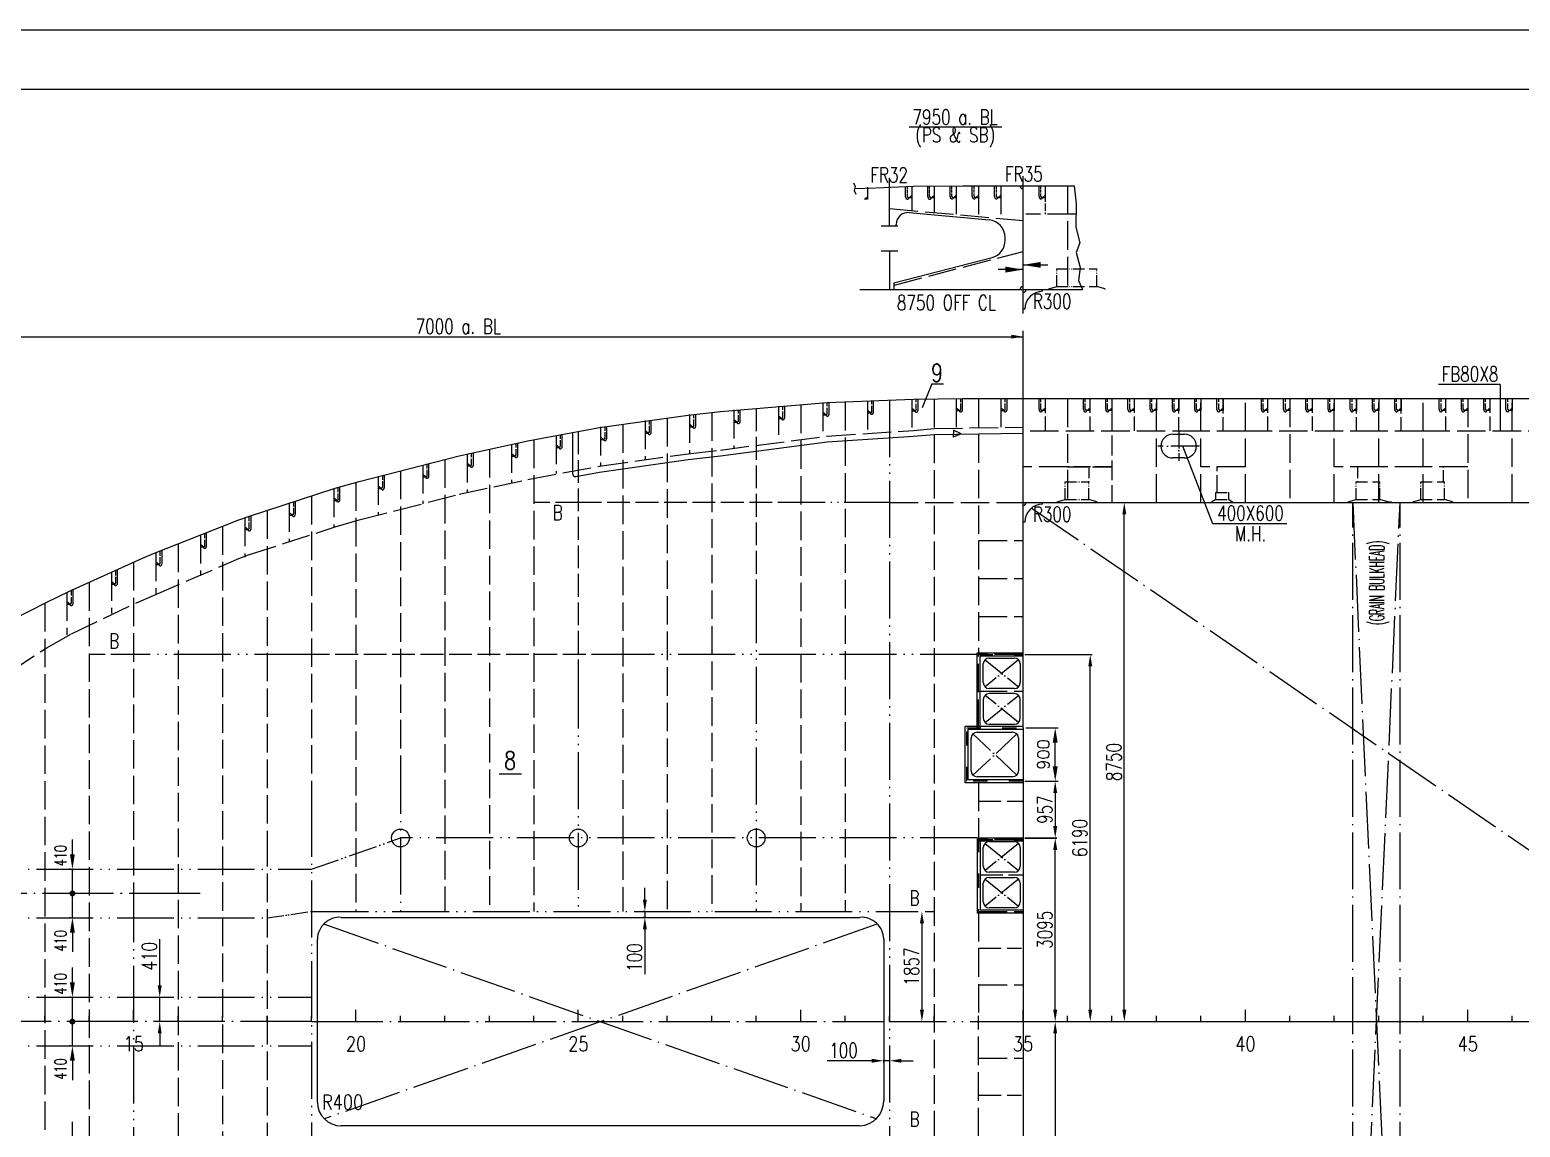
# Model space of a CAD drawing. Extents: x 373818 to 564480, y 322172 to 634257.
# Drawn here: x 432345 to 457481, y 476981 to 495477 of the extents above; entities that cross this region are included whole.
import ezdxf
from ezdxf.enums import TextEntityAlignment as Align

# ---------------------------------------------------------------- set-up
doc = ezdxf.new("R2010")
doc.units = 0
doc.header["$LTSCALE"] = 40
doc.header["$MEASUREMENT"] = 0
for name, pattern in [('ACAD_ISO02W100', [15, 12, -3]), ('ACAD_ISO03W100', [30, 12, -18]), ('ACAD_ISO04W100', [30.5, 24, -3, 0.5, -3]), ('ACAD_ISO05W100', [34, 24, -3, 0.5, -3, 0.5, -3]), ('CENTER110', [12.2, 10, -1, 0.2, -1])]:
    doc.linetypes.add(name, pattern=pattern)
doc.layers.get('0').update_dxf_attribs({"linetype": 'CONTINUOUS'})
doc.layers.get('DEFPOINTS').update_dxf_attribs({"linetype": 'CONTINUOUS'})
for name, color, linetype in [('BT_ENG', 7, 'CONTINUOUS'), ('C-CEN', 4, 'ACAD_ISO04W100'), ('C-CON', 4, 'CONTINUOUS'), ('C-DAS', 4, 'ACAD_ISO02W100'), ('FRAME', 7, 'CONTINUOUS'), ('Y-CON', 2, 'CONTINUOUS'), ('Y-DAS', 2, 'ACAD_ISO02W100'), ('Y-H', 2, 'ACAD_ISO03W100'), ('Y-PH', 2, 'ACAD_ISO05W100')]:
    doc.layers.add(name, color=color, linetype=linetype)
doc.styles.add('DM', font='romans.shx', dxfattribs={"bigfont": 'hzdx.shx'})
doc.styles.add('ROMANS', font='romans.shx', dxfattribs={"width": 0.75, "height": 250, "bigfont": 'hzdx.shx'})
doc.dimstyles.new('DM-100', dxfattribs={"dimscale": 0, "dimtxt": 250, "dimasz": 200, "dimexe": 30, "dimexo": 30, "dimgap": 50, "dimtad": 1, "dimdec": 0, "dimzin": 0, "dimdsep": 46, "dimtxsty": 'ROMANS', "dimcen": 0, "dimclrd": 1, "dimclre": 1, "dimclrt": 1, "dimadec": 0, "dimazin": 0, "dimtfac": 1, "dimtdec": 0, "dimtmove": 0, "dimatfit": 3, "dimfxl": 0, "dimtolj": 1, "dimtzin": 0, "dimarcsym": 0})

# ---------------------------------------------------------------- blocks, each defined once
blk = doc.blocks.new('A$C771200ED')
at = {"layer": 'C-CON', "linetype": 'ACAD_ISO05W100', "ltscale": 0.2}
for p, q in [((135, 350), (535, 350)), ((135, 50), (135, 350)), ((535, 50), (535, 350)), ((0, 12), (135, 50)), ((0, 12), (0, 0)), ((135, 50), (535, 50)), ((670, 12), (535, 50)), ((670, 12), (670, 0))]:
    blk.add_line(p, q, dxfattribs=at)
blk = doc.blocks.new('*D162')
at = {"color": 1, "linetype": 'ByBlock', "transparency": 16777216}
for p, q in [((446546, 478100), (445791, 478100)), ((446746, 478108), (446746, 478070)), ((446846, 478100), (446746, 478100)), ((446846, 478108), (446846, 478070)), ((447046, 478100), (447246, 478100))]:
    blk.add_line(p, q, dxfattribs=at)
for points in [[(446546, 478133), (446546, 478067), (446746, 478100)], [(447046, 478133), (447046, 478067), (446846, 478100)]]:
    blk.add_solid(points, dxfattribs=at)
at = {"layer": 'DEFPOINTS', "color": 0, "linetype": 'ByBlock', "transparency": 16777216}
for p in [(446746, 478138), (446746, 478100), (446846, 478138)]:
    blk.add_point(p, dxfattribs=at)
at = {"color": 1, "linetype": 'ByBlock', "transparency": 16777216, "insert": (446069, 478275), "char_height": 250, "attachment_point": 5, "style": 'ROMANS'}
blk.add_mtext('\\A1;100', dxfattribs=at)
blk = doc.blocks.new('*D163')
at = {"color": 1, "linetype": 'ByBlock', "transparency": 16777216}
for p, q in [((442719, 480817), (442719, 481017)), ((442708, 480617), (442689, 480617)), ((442719, 480617), (442719, 480517)), ((442708, 480517), (442689, 480517)), ((442719, 480317), (442719, 479562))]:
    blk.add_line(p, q, dxfattribs=at)
for points in [[(442685, 480817), (442752, 480817), (442719, 480617)], [(442685, 480317), (442752, 480317), (442719, 480517)]]:
    blk.add_solid(points, dxfattribs=at)
at = {"layer": 'DEFPOINTS', "color": 0, "linetype": 'ByBlock', "transparency": 16777216}
for p in [(442738, 480617), (442719, 480517), (442738, 480517)]:
    blk.add_point(p, dxfattribs=at)
at = {"color": 1, "linetype": 'ByBlock', "transparency": 16777216, "insert": (442544, 479840), "char_height": 250, "attachment_point": 5, "rotation": 90, "style": 'ROMANS'}
blk.add_mtext('\\A1;100', dxfattribs=at)
blk = doc.blocks.new('*D164')
at = {"color": 1, "linetype": 'ByBlock', "transparency": 16777216}
for p, q in [((447391, 480417), (447391, 478960)), ((446876, 478760), (447421, 478760))]:
    blk.add_line(p, q, dxfattribs=at)
for points in [[(447358, 480417), (447425, 480417), (447391, 480617)], [(447358, 478960), (447425, 478960), (447391, 478760)]]:
    blk.add_solid(points, dxfattribs=at)
at = {"layer": 'DEFPOINTS', "color": 0, "linetype": 'ByBlock', "transparency": 16777216}
for p in [(447391, 480617), (446846, 478760), (447391, 478760)]:
    blk.add_point(p, dxfattribs=at)
at = {"color": 1, "linetype": 'ByBlock', "transparency": 16777216, "insert": (447216, 479689), "char_height": 250, "attachment_point": 5, "rotation": 90, "style": 'ROMANS'}
blk.add_mtext('\\A1;1857', dxfattribs=at)
blk = doc.blocks.new('*D160')
at = {"color": 1, "linetype": 'ByBlock', "transparency": 16777216}
for p, q in [((449126, 482812), (449669, 482812)), ((449639, 482612), (449639, 482055)), ((449126, 481855), (449669, 481855))]:
    blk.add_line(p, q, dxfattribs=at)
for points in [[(449606, 482612), (449673, 482612), (449639, 482812)], [(449606, 482055), (449673, 482055), (449639, 481855)]]:
    blk.add_solid(points, dxfattribs=at)
at = {"layer": 'DEFPOINTS', "color": 0, "linetype": 'ByBlock', "transparency": 16777216}
for p in [(449096, 482812), (449096, 481855), (449639, 481855)]:
    blk.add_point(p, dxfattribs=at)
at = {"color": 1, "linetype": 'ByBlock', "transparency": 16777216, "insert": (449464, 482334), "char_height": 250, "attachment_point": 5, "rotation": 90, "style": 'ROMANS'}
blk.add_mtext('\\A1;957', dxfattribs=at)
blk = doc.blocks.new('A$C75882CA2')
at = {"layer": 'C-CON'}
for p, q in [((0, 57), (136, 114)), ((0, 57), (136, 0)), ((136, 0), (136, 114))]:
    blk.add_line(p, q, dxfattribs=at)
blk = doc.blocks.new('0')
for p, q in [((-330, -30), (-330, 0)), ((-30, -330), (0, -330))]:
    blk.add_line(p, q)
blk.add_arc((-330, -330), 300, 0, 90)

msp = doc.modelspace()

# ---------------------------------------------------------------- linework, layer by layer
at = {"color": 2}
msp.add_line((417794.48, 494477.25), (562894.48, 494477.25), dxfattribs=at)
at = {"color": 1, "linetype": 'ByBlock'}
for p, q in [((447174.97, 493844.25), (448741.22, 493844.25)), ((421196.41, 490304.96), (449096.41, 490304.96)), ((449096.41, 489253.03), (449096.41, 490404.96)), ((449276.41, 487510.36), (450834.88, 487510.36)), ((450804.88, 478960.36), (450804.88, 487310.36)), ((449126.41, 484950.36), (450260.26, 484950.36)), ((450230.26, 478960.36), (450230.26, 484750.36)), ((449126.41, 481855.36), (449669.38, 481855.36)), ((449639.38, 478960.36), (449639.38, 481655.36)), ((434536.17, 479370.36), (434536.17, 480152.5)), ((434536.17, 478760.36), (434536.17, 479170.36)), ((434536.17, 478560.36), (434536.17, 478360.36)), ((449639.38, 478560.36), (449639.38, 472770.36))]:
    msp.add_line(p, q, dxfattribs=at)
for p, q in [((446846.41, 492825.1), (446846.41, 492985.05)), ((449096.41, 492849.54), (449096.41, 493009.49)), ((447116.41, 492661.4), (447116.41, 492838.93)), ((447491.41, 492662.73), (447491.41, 492844.57)), ((447866.41, 492666.28), (447866.41, 492848.12)), ((448241.41, 492666.28), (448241.41, 492848.12)), ((448616.41, 492666.28), (448616.41, 492849.54)), ((449366.41, 492665.73), (449366.41, 492847.65)), ((446956.41, 492174.58), (446956.41, 492196.74)), ((447174.39, 492395.93), (448523.38, 492274.18)), ((448796.41, 491928.93), (448796.41, 491975.39)), ((446915.86, 491213.89), (448575.03, 491639.42)), ((449096.41, 491435.95), (448676.9, 491435.95)), ((449096.41, 491514.95), (449515.93, 491514.95)), ((446915.86, 491213.89), (446915.86, 491099.53)), ((447556.97, 489508.69), (447397.07, 489105.87)), ((447556.97, 489508.69), (447757.63, 489508.69)), ((457142.14, 489496.37), (456101.71, 489496.37)), ((457142.14, 489496.37), (457142.14, 488710.36)), ((445824.71, 489005.62), (445824.71, 489194.96)), ((446576.41, 489038.97), (446576.41, 489225.1)), ((447326.41, 489072.22), (447326.41, 489252.76)), ((448076.41, 489077.11), (448076.41, 489260.3)), ((448826.41, 489077.11), (448826.41, 489260.36)), ((449366.41, 489076.56), (449366.41, 489258.48)), ((450116.41, 489076.56), (450116.41, 489258.48)), ((450491.41, 489078.44), (450491.41, 489260.36)), ((450866.41, 489076.56), (450866.41, 489258.48)), ((451241.41, 489078.44), (451241.41, 489260.36)), ((451616.41, 489078.44), (451616.41, 489260.36)), ((451991.41, 489078.44), (451991.41, 489260.36)), ((452366.41, 489078.44), (452366.41, 489260.36)), ((453116.41, 489078.44), (453116.41, 489260.36)), ((453491.41, 489078.44), (453491.41, 489260.36)), ((453866.41, 489078.44), (453866.41, 489260.36)), ((454241.41, 489078.44), (454241.41, 489260.36)), ((454616.41, 489078.44), (454616.41, 489260.36)), ((454991.41, 489078.44), (454991.41, 489260.36)), ((455366.41, 489078.44), (455366.41, 489260.36)), ((456116.41, 489078.44), (456116.41, 489260.36)), ((456491.41, 489078.44), (456491.41, 489260.36)), ((456866.41, 489078.44), (456866.41, 489260.36)), ((457241.41, 489078.44), (457241.41, 489260.36)), ((443576.41, 488803.68), (443576.41, 488997.39)), ((444326.41, 488881.31), (444326.41, 489071.94)), ((445076.41, 488943.53), (445076.41, 489134.16)), ((441326.41, 488455.55), (441326.41, 488656.72)), ((442076.41, 488592.34), (442076.41, 488789.1)), ((442826.41, 488698.35), (442826.41, 488895.11)), ((451621.41, 488660.36), (451821.41, 488660.36)), ((440576.41, 488308.65), (440576.41, 488513.41)), ((452297.5, 487152.35), (451791.41, 488460.36)), ((439076.41, 487958.47), (439076.41, 488167.31)), ((439826.41, 488145.52), (439826.41, 488350.28)), ((451821.41, 488260.36), (451621.41, 488260.36)), ((438326.41, 487766.23), (438326.41, 487975.06)), ((437576.41, 487559.1), (437576.41, 487772.25)), ((436826.41, 487316.27), (436826.41, 487532.19)), ((436076.41, 487071.23), (436076.41, 487289.36)), ((453543, 487152.35), (452297.5, 487152.35)), ((435326.41, 486779.85), (435326.41, 487003.05)), ((434576.41, 486485), (434576.41, 486708.2)), ((433826.41, 486153.46), (433826.41, 486382.84)), ((433076.41, 485813.17), (433076.41, 486050.56)), ((448321.41, 484975.36), (449096.41, 484975.36)), ((448321.41, 483712.36), (448321.41, 484975.36)), ((448321.41, 484950.36), (448321.41, 484925.36)), ((448371.41, 484950.36), (448371.41, 484975.36)), ((448371.41, 484925.36), (449096.41, 484925.36)), ((448371.41, 483712.36), (448371.41, 484925.36)), ((448526.41, 484888.38), (448950.86, 484888.38)), ((448426.41, 484474.52), (448426.41, 484788.38)), ((449050.86, 484788.38), (449050.86, 484474.52)), ((448950.86, 484374.52), (448526.41, 484374.52)), ((448426.41, 484188.2), (448426.41, 483874.34)), ((448950.86, 484288.2), (448526.41, 484288.2)), ((449050.86, 483874.34), (449050.86, 484188.2)), ((448321.41, 483637.36), (448921.41, 483637.36)), ((448526.41, 483774.34), (448950.86, 483774.34)), ((448221.41, 482987.36), (448221.41, 483537.36)), ((449021.41, 483537.36), (449021.41, 482987.36)), ((440259.31, 482938.9), (440639.27, 482938.9)), ((448921.41, 482887.36), (448321.41, 482887.36)), ((433063.51, 481580.36), (433063.51, 481830.36)), ((448321.41, 481855.36), (448321.41, 480592.36)), ((448321.41, 481830.36), (448321.41, 481805.36)), ((448321.41, 481805.36), (449096.41, 481805.36)), ((448371.41, 481830.36), (448371.41, 481855.36)), ((448371.41, 481855.36), (449096.41, 481855.36)), ((448371.41, 481855.36), (448371.41, 480642.36)), ((448426.41, 481379.52), (448426.41, 481693.38)), ((448526.41, 481793.38), (448950.86, 481793.38)), ((449050.86, 481693.38), (449050.86, 481379.52)), ((433029.67, 481330.36), (433013.51, 481330.36)), ((433063.51, 480510.36), (433063.51, 481330.36)), ((448950.86, 481279.52), (448526.41, 481279.52)), ((448526.41, 481191.15), (448950.86, 481191.15)), ((448426.41, 480777.28), (448426.41, 481091.15)), ((449050.86, 481091.15), (449050.86, 480777.28)), ((448371.41, 480642.36), (449096.41, 480642.36)), ((448950.86, 480677.28), (448526.41, 480677.28)), ((433029.67, 480510.36), (433013.51, 480510.36)), ((448321.41, 480592.36), (449096.41, 480592.36)), ((433063.51, 480260.36), (433063.51, 479934.11)), ((433063.51, 479420.36), (433063.51, 479670.36)), ((433029.67, 479170.36), (433013.51, 479170.36)), ((433063.51, 478350.36), (433063.51, 479170.36)), ((432596.41, 478760.36), (432596.41, 478860.36)), ((433346.41, 478760.36), (433346.41, 478860.36)), ((433346.41, 478760.36), (433346.41, 478860.36)), ((434096.41, 478760.36), (434096.41, 478960.36)), ((434096.41, 478760.36), (434096.41, 478960.36)), ((434846.41, 478760.36), (434846.41, 478860.36)), ((434846.41, 478760.36), (434846.41, 478860.36)), ((435596.41, 478760.36), (435596.41, 478860.36)), ((435596.41, 478760.36), (435596.41, 478860.36)), ((436346.41, 478760.36), (436346.41, 478860.36)), ((436346.41, 478760.36), (436346.41, 478860.36)), ((437096.41, 478760.36), (437096.41, 478860.36)), ((437096.41, 478760.36), (437096.41, 478860.36)), ((437846.41, 478760.36), (437846.41, 478960.36)), ((437846.41, 478760.36), (437846.41, 478960.36)), ((438596.41, 478760.36), (438596.41, 478860.36)), ((438596.41, 478760.36), (438596.41, 478860.36)), ((439346.41, 478760.36), (439346.41, 478860.36)), ((439346.41, 478760.36), (439346.41, 478860.36)), ((440096.41, 478760.36), (440096.41, 478860.36)), ((440096.41, 478760.36), (440096.41, 478860.36)), ((440846.41, 478760.36), (440846.41, 478860.36)), ((440846.41, 478760.36), (440846.41, 478860.36)), ((441596.41, 478760.36), (441596.41, 478960.36)), ((441596.41, 478760.36), (441596.41, 478960.36)), ((442346.41, 478760.36), (442346.41, 478860.36)), ((442346.41, 478760.36), (442346.41, 478860.36)), ((443096.41, 478760.36), (443096.41, 478860.36)), ((443096.41, 478760.36), (443096.41, 478860.36)), ((443846.41, 478760.36), (443846.41, 478860.36)), ((443846.41, 478760.36), (443846.41, 478860.36)), ((444596.41, 478760.36), (444596.41, 478860.36)), ((444596.41, 478760.36), (444596.41, 478860.36)), ((445346.41, 478760.36), (445346.41, 478960.36)), ((445346.41, 478760.36), (445346.41, 478960.36)), ((446096.41, 478760.36), (446096.41, 478860.36)), ((446096.41, 478760.36), (446096.41, 478860.36)), ((446846.41, 478760.36), (446846.41, 478860.36)), ((446846.41, 478760.36), (446846.41, 478860.36)), ((447596.41, 478760.36), (447596.41, 478860.36)), ((447596.41, 478760.36), (447596.41, 478860.36)), ((448346.41, 478760.36), (448346.41, 478860.36)), ((448346.41, 478760.36), (448346.41, 478860.36)), ((449096.41, 478760.36), (449096.41, 478960.36)), ((449096.41, 478760.36), (449096.41, 478960.36)), ((449846.41, 478760.36), (449846.41, 478860.36)), ((449846.41, 478760.36), (449846.41, 478860.36)), ((450596.41, 478760.36), (450596.41, 478860.36)), ((451346.41, 478760.36), (451346.41, 478860.36)), ((452096.41, 478760.36), (452096.41, 478860.36)), ((452846.41, 478760.36), (452846.41, 478960.36)), ((453596.41, 478760.36), (453596.41, 478860.36)), ((454346.41, 478760.36), (454346.41, 478860.36)), ((455096.41, 478760.36), (455096.41, 478860.36)), ((455846.41, 478760.36), (455846.41, 478860.36)), ((456596.41, 478760.36), (456596.41, 478960.36)), ((457346.41, 478760.36), (457346.41, 478860.36)), ((449096.41, 478760.36), (474596.41, 478760.36)), ((433029.67, 478350.36), (433013.51, 478350.36)), ((433063.51, 478100.36), (433063.51, 477774.11)), ((433063.51, 476820.36), (433063.51, 477070.36))]:
    msp.add_line(p, q)
at = {"color": 1}
msp.add_line((447596.41, 488658.68), (449096.41, 488679.66), dxfattribs=at)
at = {"linetype": 'ByBlock'}
for p, q in [((449146.41, 483712.36), (449689.35, 483712.36)), ((449639.35, 483062.36), (449639.35, 483462.36)), ((449196.41, 482812.36), (449689.35, 482812.36))]:
    msp.add_line(p, q, dxfattribs=at)
at = {"linetype": 'CENTER110', "ltscale": 3}
for p, q in [((435221.08, 480920.36), (430123.88, 480920.36)), ((437096.41, 478760.36), (431096.41, 478760.36)), ((437096.41, 478760.36), (446746.41, 478760.36))]:
    msp.add_line(p, q, dxfattribs=at)
for points in [[(446238.9, 492899.31), (446264.2, 492835.01), (446245.8, 492770.7), (446275.71, 492706.4)], [(449957.77, 492849.54), (449994.37, 492545.52), (449984.77, 492152.73), (450051.94, 491884.49), (449994.37, 491721.63), (450061.54, 491472.54), (450032.75, 491252.2), (450099.92, 491099.53)], [(449096.41, 482787.36), (448121.41, 482787.36), (448121.41, 483737.36), (449096.41, 483737.36)], [(449096.41, 482837.36), (448171.41, 482837.36), (448171.41, 483687.36), (449096.41, 483687.36)]]:
    msp.add_lwpolyline(points)
at = {"color": 1}
msp.add_lwpolyline([(441496.41, 488687.89), (441496.41, 487997.89, 0.46837576), (441555.43, 487948.71), (441954.41, 488021.86), (443447.91, 488232.96), (443996.41, 488294.56), (445794.71, 488529.93), (447246.41, 488626.37), (447596.41, 488658.68)], format="xyb", dxfattribs=at)
at = {"const_width": 50}
for points in [[(433038.51, 480920.36, 1), (433088.51, 480920.36, 1)], [(433038.51, 478760.36, 1), (433088.51, 478760.36, 1)]]:
    msp.add_lwpolyline(points, format="xyb", close=True, dxfattribs=at)
for centre, radius, start, end in [((447546.41, 492669.65), 25, 180, 270), ((447921.41, 492673.2), 25, 180, 270), ((448296.41, 492673.2), 25, 180, 270), ((448671.41, 492673.2), 25, 180, 270), ((449096.41, 492849.54), 50, 180, 270.000028), ((449421.41, 492672.65), 25, 180, 270), ((447166.41, 492661.4), 50, 180, 220.300494), ((447147.35, 492645.23), 25, 220.300494, 355.621629), ((447171.41, 492668.32), 25, 180, 270), ((447541.41, 492662.73), 50, 180, 220.300494), ((447522.35, 492646.56), 25, 220.300494, 355.621629), ((447916.41, 492666.28), 50, 180, 220.300494), ((447897.35, 492650.11), 25, 220.300494, 355.621629), ((448291.41, 492666.28), 50, 180, 220.300494), ((448272.35, 492650.11), 25, 220.300494, 355.621629), ((448666.41, 492666.28), 50, 180, 220.300494), ((448647.35, 492650.11), 25, 220.300494, 355.621629), ((449416.41, 492665.73), 50, 180, 220.300494), ((449397.35, 492649.56), 25, 220.300494, 355.621629), ((447156.41, 492196.74), 200, 84.842838, 180), ((448496.41, 491975.39), 300, 0, 84.842838), ((448496.41, 491928.93), 300, 285.191832, 0), ((449096.41, 491099.53), 50, 90, 180), ((449096.41, 491099.53), 50, 270, 0), ((445045.48, 488927.36), 25, 184.378371, 319.699506), ((445021.41, 488950.45), 25, 270, 0), ((445026.41, 488943.53), 50, 319.699506, 0), ((445793.78, 488989.45), 25, 184.378371, 319.699506), ((445769.71, 489012.54), 25, 270, 0), ((445774.71, 489005.62), 50, 319.699506, 0), ((446545.48, 489022.8), 25, 184.378371, 319.699506), ((446521.41, 489045.89), 25, 270, 0), ((446526.41, 489038.97), 50, 319.699506, 0), ((447295.48, 489056.05), 25, 184.378371, 319.699506), ((447271.41, 489079.15), 25, 270, 0), ((447276.41, 489072.22), 50, 319.699506, 0), ((448045.48, 489060.94), 25, 184.378371, 319.699506), ((448021.41, 489084.03), 25, 270, 0), ((448026.41, 489077.11), 50, 319.699506, 0), ((448795.48, 489060.94), 25, 184.378371, 319.699506), ((448771.41, 489084.03), 25, 270, 0), ((448776.41, 489077.11), 50, 319.699506, 0), ((449416.41, 489076.56), 50, 180, 220.300494), ((449397.35, 489060.39), 25, 220.300494, 355.621629), ((449421.41, 489083.48), 25, 180, 270), ((450166.41, 489076.56), 50, 180, 220.300494), ((450147.35, 489060.39), 25, 220.300494, 355.621629), ((450171.41, 489083.48), 25, 180, 270), ((450541.41, 489078.44), 50, 180, 220.300494), ((450522.35, 489062.27), 25, 220.300494, 355.621629), ((450546.41, 489085.36), 25, 180, 270), ((450916.41, 489076.56), 50, 180, 220.300494), ((450897.35, 489060.39), 25, 220.300494, 355.621629), ((450921.41, 489083.48), 25, 180, 270), ((451291.41, 489078.44), 50, 180, 220.300494), ((451272.35, 489062.27), 25, 220.300494, 355.621629), ((451296.41, 489085.36), 25, 180, 270), ((451666.41, 489078.44), 50, 180, 220.300494), ((451647.35, 489062.27), 25, 220.300494, 355.621629), ((451671.41, 489085.36), 25, 180, 270), ((452041.41, 489078.44), 50, 180, 220.300494), ((452022.35, 489062.27), 25, 220.300494, 355.621629), ((452046.41, 489085.36), 25, 180, 270), ((452416.41, 489078.44), 50, 180, 220.300494), ((452397.35, 489062.27), 25, 220.300494, 355.621629), ((452421.41, 489085.36), 25, 180, 270), ((453166.41, 489078.44), 50, 180, 220.300494), ((453147.35, 489062.27), 25, 220.300494, 355.621629), ((453171.41, 489085.36), 25, 180, 270), ((453541.41, 489078.44), 50, 180, 220.300494), ((453522.35, 489062.27), 25, 220.300494, 355.621629), ((453546.41, 489085.36), 25, 180, 270), ((453916.41, 489078.44), 50, 180, 220.300494), ((453897.35, 489062.27), 25, 220.300494, 355.621629), ((453921.41, 489085.36), 25, 180, 270), ((454291.41, 489078.44), 50, 180, 220.300494), ((454272.35, 489062.27), 25, 220.300494, 355.621629), ((454296.41, 489085.36), 25, 180, 270), ((454666.41, 489078.44), 50, 180, 220.300494), ((454647.35, 489062.27), 25, 220.300494, 355.621629), ((454671.41, 489085.36), 25, 180, 270), ((455041.41, 489078.44), 50, 180, 220.300494), ((455022.35, 489062.27), 25, 220.300494, 355.621629), ((455046.41, 489085.36), 25, 180, 270), ((455416.41, 489078.44), 50, 180, 220.300494), ((455397.35, 489062.27), 25, 220.300494, 355.621629), ((455421.41, 489085.36), 25, 180, 270), ((456166.41, 489078.44), 50, 180, 220.300494), ((456147.35, 489062.27), 25, 220.300494, 355.621629), ((456171.41, 489085.36), 25, 180, 270), ((456541.41, 489078.44), 50, 180, 220.300494), ((456522.35, 489062.27), 25, 220.300494, 355.621629), ((456546.41, 489085.36), 25, 180, 270), ((456916.41, 489078.44), 50, 180, 220.300494), ((456897.35, 489062.27), 25, 220.300494, 355.621629), ((456921.41, 489085.36), 25, 180, 270), ((457291.41, 489078.44), 50, 180, 220.300494), ((457272.35, 489062.27), 25, 220.300494, 355.621629), ((457296.41, 489085.36), 25, 180, 270), ((442795.48, 488682.18), 25, 184.378371, 319.699506), ((442771.41, 488705.27), 25, 270, 0), ((442776.41, 488698.35), 50, 319.699506, 0), ((443545.48, 488787.51), 25, 184.378371, 319.699506), ((443521.41, 488810.6), 25, 270, 0), ((443526.41, 488803.68), 50, 319.699506, 0), ((444295.48, 488865.14), 25, 184.378371, 319.699506), ((444271.41, 488888.23), 25, 270, 0), ((444276.41, 488881.31), 50, 319.699506, 0), ((451621.41, 488460.36), 200, 90, 270), ((451821.41, 488460.36), 200, 270, 90), ((441295.48, 488439.38), 25, 184.378371, 319.699506), ((441271.41, 488462.47), 25, 270, 0), ((441276.41, 488455.55), 50, 319.699506, 0), ((442045.48, 488576.17), 25, 184.378371, 319.699506), ((442021.41, 488599.26), 25, 270, 0), ((442026.41, 488592.34), 50, 319.699506, 0), ((439771.41, 488152.44), 25, 270, 0), ((439776.41, 488145.52), 50, 319.699506, 0), ((440545.48, 488292.48), 25, 184.378371, 319.699506), ((440521.41, 488315.58), 25, 270, 0), ((440526.41, 488308.65), 50, 319.699506, 0), ((439045.48, 487942.3), 25, 184.378371, 319.699506), ((439021.41, 487965.4), 25, 270, 0), ((439026.41, 487958.47), 50, 319.699506, 0), ((439795.48, 488129.35), 25, 184.378371, 319.699506), ((438295.48, 487750.06), 25, 184.378371, 319.699506), ((438271.41, 487773.15), 25, 270, 0), ((438276.41, 487766.23), 50, 319.699506, 0), ((437545.48, 487542.93), 25, 184.378371, 319.699506), ((437521.41, 487566.03), 25, 270, 0), ((437526.41, 487559.1), 50, 319.699506, 0), ((449096.41, 487510.36), 50, 270, 0), ((436795.48, 487300.1), 25, 184.378371, 319.699506), ((436771.41, 487323.19), 25, 270, 0), ((436776.41, 487316.27), 50, 319.699506, 0), ((436045.48, 487055.06), 25, 184.378371, 319.699506), ((436021.41, 487078.15), 25, 270, 0), ((436026.41, 487071.23), 50, 319.699506, 0), ((435295.48, 486763.68), 25, 184.378371, 319.699506), ((435271.41, 486786.77), 25, 270, 0), ((435276.41, 486779.85), 50, 319.699506, 0), ((434545.48, 486468.83), 25, 184.378371, 319.699506), ((434521.41, 486491.92), 25, 270, 0), ((434526.41, 486485), 50, 319.699506, 0), ((433795.48, 486137.29), 25, 184.378371, 319.699506), ((433771.41, 486160.38), 25, 270, 0), ((433776.41, 486153.46), 50, 319.699506, 0), ((433045.48, 485797), 25, 184.378371, 319.699506), ((433021.41, 485820.09), 25, 270, 0), ((433026.41, 485813.17), 50, 319.699506, 0), ((448526.41, 484788.38), 100, 90, 180), ((448950.86, 484788.38), 100, 0, 90), ((448526.41, 484474.52), 100, 180, 270), ((448950.86, 484474.52), 100, 270, 0), ((448526.41, 484188.2), 100, 90, 180), ((448950.86, 484188.2), 100, 0, 90), ((448526.41, 483874.34), 100, 180, 270), ((448950.86, 483874.34), 100, 270, 0), ((448321.41, 483537.36), 100, 90, 180), ((448921.41, 483537.36), 100, 0, 90), ((448321.41, 482987.36), 100, 180, 270), ((448921.41, 482987.36), 100, 270, 0), ((448526.41, 481693.38), 100, 90, 180), ((448950.86, 481693.38), 100, 0, 90), ((448526.41, 481379.52), 100, 180, 270), ((448950.86, 481379.52), 100, 270, 0), ((448526.41, 481091.15), 100, 90, 180), ((448950.86, 481091.15), 100, 0, 90), ((448526.41, 480777.28), 100, 180, 270), ((448950.86, 480777.28), 100, 270, 0)]:
    msp.add_arc(centre, radius, start, end)
at = {"color": 1, "linetype": 'ByBlock'}
for points in [[(448796.41, 491485.95), (448796.41, 491385.95), (449096.41, 491435.95)], [(449396.41, 491564.95), (449396.41, 491464.95), (449096.41, 491514.95)], [(448896.41, 490338.29), (448896.41, 490271.63), (449096.41, 490304.96)], [(450771.55, 487310.36), (450838.22, 487310.36), (450804.88, 487510.36)], [(450196.93, 484750.36), (450263.6, 484750.36), (450230.26, 484950.36)], [(449606.05, 481655.36), (449672.71, 481655.36), (449639.38, 481855.36)], [(434502.83, 479370.36), (434569.5, 479370.36), (434536.17, 479170.36)], [(449606.05, 478960.36), (449672.71, 478960.36), (449639.38, 478760.36)], [(450196.93, 478960.36), (450263.6, 478960.36), (450230.26, 478760.36)], [(450771.55, 478960.36), (450838.22, 478960.36), (450804.88, 478760.36)], [(434502.83, 478560.36), (434569.5, 478560.36), (434536.17, 478760.36)], [(449606.05, 478560.36), (449672.71, 478560.36), (449639.38, 478760.36)]]:
    msp.add_solid(points, dxfattribs=at)
at = {"linetype": 'ByBlock'}
for points in [[(449597.68, 483462.36), (449681.02, 483462.36), (449639.35, 483712.36)], [(449597.68, 483062.36), (449681.02, 483062.36), (449639.35, 482812.36)]]:
    msp.add_solid(points, dxfattribs=at)
for points in [[(433021.85, 481580.36), (433105.18, 481580.36), (433063.51, 481330.36)], [(433021.85, 480260.36), (433105.18, 480260.36), (433063.51, 480510.36)], [(433021.85, 479420.36), (433105.18, 479420.36), (433063.51, 479170.36)], [(433021.85, 478100.36), (433105.18, 478100.36), (433063.51, 478350.36)]]:
    msp.add_solid(points)
at = {"layer": 'BT_ENG'}
msp.add_line((415294.48, 495477.25), (563894.48, 495477.25), dxfattribs=at)
at = {"layer": 'C-CEN', "ltscale": 0.3}
msp.add_line((451721.41, 488710.36), (451721.41, 488210.36), dxfattribs=at)
at = {"layer": 'C-CEN', "ltscale": 0.5}
for p, q in [((452071.41, 488460.36), (451371.41, 488460.36)), ((448992.12, 483608.07), (448250.7, 482916.65)), ((448992.12, 482916.65), (448250.7, 483608.07))]:
    msp.add_line(p, q, dxfattribs=at)
at = {"layer": 'C-CEN'}
for p, q in [((449234.28, 487422.49), (474458.54, 470098.23)), ((454656.91, 470010.36), (454656.91, 487510.36)), ((454656.91, 470010.36), (455456.91, 487510.36)), ((454656.91, 487510.36), (455456.91, 470010.36)), ((455456.91, 470010.36), (455456.91, 487510.36)), ((437313.57, 480400.2), (446629.26, 477120.52)), ((446629.26, 480400.2), (437313.57, 477120.52))]:
    msp.add_line(p, q, dxfattribs=at)
at = {"layer": 'C-CEN', "ltscale": 0.4}
for p, q in [((448455.7, 484859.09), (449021.57, 484403.81)), ((449021.57, 484859.09), (448455.7, 484403.81)), ((449021.57, 483803.63), (448455.7, 484258.91)), ((448455.7, 483803.63), (449021.57, 484258.91)), ((448455.7, 481764.09), (449021.57, 481308.81)), ((449021.57, 481764.09), (448455.7, 481308.81)), ((449021.57, 481161.86), (448455.7, 480706.57)), ((448455.7, 481161.86), (449021.57, 480706.57))]:
    msp.add_line(p, q, dxfattribs=at)
at = {"layer": 'C-CON', "linetype": 'ACAD_ISO05W100', "ltscale": 0.2}
for p, q in [((449666.41, 491149.53), (449666.41, 491449.53)), ((449666.41, 491449.53), (450341.41, 491449.53)), ((450341.41, 491149.53), (450341.41, 491449.53)), ((449531.41, 491111.53), (449666.41, 491149.53)), ((449531.41, 491111.53), (449531.41, 491099.53)), ((449666.41, 491149.53), (450341.41, 491149.53)), ((450476.41, 491111.53), (450341.41, 491149.53)), ((450476.41, 491111.53), (450476.41, 491099.53)), ((452346.41, 487680.36), (452566.41, 487680.36)), ((452346.41, 487560.36), (452346.41, 487680.36)), ((452566.41, 487560.36), (452566.41, 487680.36)), ((454716.41, 487860.36), (455116.41, 487860.36)), ((454716.41, 487560.36), (454716.41, 487860.36)), ((455116.41, 487560.36), (455116.41, 487860.36)), ((452346.41, 487560.36), (452281.41, 487522.36)), ((452281.41, 487510.36), (452281.41, 487522.36)), ((452346.41, 487560.36), (452566.41, 487560.36)), ((452566.41, 487560.36), (452631.41, 487522.36)), ((452631.41, 487510.36), (452631.41, 487522.36)), ((454581.41, 487522.36), (454716.41, 487560.36)), ((454581.41, 487522.36), (454581.41, 487510.36)), ((454716.41, 487560.36), (455116.41, 487560.36)), ((455251.41, 487522.36), (455116.41, 487560.36)), ((455251.41, 487522.36), (455306.41, 487522.36)), ((455306.41, 487522.36), (455306.41, 487510.36))]:
    msp.add_line(p, q, dxfattribs=at)
at = {"layer": 'C-CON'}
for p, q in [((437596.41, 480517.36), (446346.41, 480517.36)), ((437196.41, 477403.36), (437196.41, 480150.36)), ((446746.41, 480150.36), (446746.41, 477425.36)), ((446346.41, 477003.36), (437596.41, 477003.36))]:
    msp.add_line(p, q, dxfattribs=at)
for centre, radius, start, end in [((437569.37, 480145.34), 372.99, 85.842879, 179.229884), ((446373.45, 480145.34), 372.99, 0.770116, 94.157121), ((437596.41, 477403.36), 400, 180, 270), ((446327.13, 477422.21), 419.29, 272.635879, 0.430316)]:
    msp.add_arc(centre, radius, start, end, dxfattribs=at)
at = {"layer": 'C-DAS', "ltscale": 0.1}
for p, q in [((447146.41, 492668.32), (447146.41, 492840.13)), ((447521.41, 492669.65), (447521.41, 492844.87)), ((447896.41, 492673.2), (447896.41, 492848.42)), ((448271.41, 492673.2), (448271.41, 492848.42)), ((448646.41, 492673.2), (448646.41, 492849.54)), ((449396.41, 492672.65), (449396.41, 492847.65))]:
    msp.add_line(p, q, dxfattribs=at)
at = {"layer": 'C-DAS'}
for p, q in [((446846.41, 492465.69), (449096.41, 492262.62)), ((449990.07, 492369.53), (449146.41, 492369.53)), ((446926.34, 491175.29), (449096.41, 491739.55)), ((445346.41, 489156.57), (445346.41, 480617.36)), ((446096.41, 489205.86), (446096.41, 480617.36)), ((447596.41, 489255.48), (447596.41, 475665.36)), ((448346.41, 489260.36), (448346.41, 484950.36)), ((451346.41, 487510.36), (451346.41, 489260.36)), ((452096.41, 487510.36), (452096.41, 489260.36)), ((453596.41, 489260.85), (453596.41, 487510.36)), ((454346.41, 487510.36), (454346.41, 489260.36)), ((455096.41, 487510.36), (455096.41, 489260.36)), ((456596.41, 489260.36), (456596.41, 487510.36)), ((457346.41, 487510.36), (457346.41, 489260.36)), ((443096.41, 488933.28), (443096.41, 480617.36)), ((443846.41, 489027.71), (443846.41, 480617.36)), ((442346.41, 488827.27), (442346.41, 480617.36)), ((447596.41, 488758.68), (449096.41, 488779.66)), ((452096.41, 488710.36), (449096.41, 488710.36)), ((455096.41, 488710.36), (452846.41, 488710.36)), ((458096.41, 488710.36), (455846.41, 488710.36)), ((440096.41, 488409.01), (440096.41, 480617.36)), ((440846.41, 488568.72), (440846.41, 480617.36)), ((439346.41, 488236.52), (439346.41, 480617.36)), ((455096.41, 488110.36), (454346.41, 488110.36)), ((456596.41, 488110.36), (455846.41, 488110.36)), ((437846.41, 487850.3), (437846.41, 480617.36)), ((436346.41, 487376.78), (436346.41, 481855.36)), ((435596.41, 487109.19), (435596.41, 470411.53)), ((434846.41, 486814.34), (434846.41, 470706.37)), ((433346.41, 486165.89), (433346.41, 471354.83)), ((432596.41, 485814.02), (432596.41, 471706.69)), ((448346.41, 482787.36), (448346.41, 481855.36)), ((436346.41, 481855.36), (436346.41, 470143.94)), ((448346.41, 480592.36), (448346.41, 478785.36)), ((448346.41, 474427.36), (448346.41, 478760.36))]:
    msp.add_line(p, q, dxfattribs=at)
at = {"layer": 'C-DAS', "ltscale": 0.2}
for p, q in [((445794.71, 489012.54), (445794.71, 489193.76)), ((446546.41, 489045.89), (446546.41, 489223.9)), ((447296.41, 489079.15), (447296.41, 489252.46)), ((448046.41, 489084.03), (448046.41, 489260)), ((448796.41, 489084.03), (448796.41, 489260.36)), ((449396.41, 489083.48), (449396.41, 489258.48)), ((450146.41, 489083.48), (450146.41, 489258.48)), ((450521.41, 489085.36), (450521.41, 489260.36)), ((450896.41, 489083.48), (450896.41, 489258.48)), ((451271.41, 489085.36), (451271.41, 489260.36)), ((451646.41, 489085.36), (451646.41, 489260.36)), ((452021.41, 489085.36), (452021.41, 489260.36)), ((452396.41, 489085.36), (452396.41, 489260.36)), ((453146.41, 489085.36), (453146.41, 489260.36)), ((453521.41, 489085.36), (453521.41, 489260.36)), ((453896.41, 489085.36), (453896.41, 489260.36)), ((454271.41, 489085.36), (454271.41, 489260.36)), ((454646.41, 489085.36), (454646.41, 489260.36)), ((455021.41, 489085.36), (455021.41, 489260.36)), ((455396.41, 489085.36), (455396.41, 489260.36)), ((456146.41, 489085.36), (456146.41, 489260.36)), ((456521.41, 489085.36), (456521.41, 489260.36)), ((456896.41, 489085.36), (456896.41, 489260.36)), ((457271.41, 489085.36), (457271.41, 489260.36)), ((443546.41, 488810.6), (443546.41, 488994.02)), ((444296.41, 488888.23), (444296.41, 489069.45)), ((445046.41, 488950.45), (445046.41, 489131.68)), ((441296.41, 488462.47), (441296.41, 488651.22)), ((442046.41, 488599.26), (442046.41, 488784.86)), ((442796.41, 488705.27), (442796.41, 488890.87)), ((440546.41, 488315.58), (440546.41, 488506.89)), ((439046.41, 487965.4), (439046.41, 488159.62)), ((439796.41, 488152.44), (439796.41, 488343.76)), ((438296.41, 487773.15), (438296.41, 487967.37)), ((437546.41, 487566.03), (437546.41, 487763.57)), ((436796.41, 487323.19), (436796.41, 487522.48)), ((436046.41, 487078.15), (436046.41, 487279.65)), ((435296.41, 486786.77), (435296.41, 486991.25)), ((434546.41, 486491.92), (434546.41, 486696.41)), ((433796.41, 486160.38), (433796.41, 486369.28)), ((433046.41, 485820.09), (433046.41, 486035.26))]:
    msp.add_line(p, q, dxfattribs=at)
at = {"layer": 'C-DAS', "ltscale": 0.7}
for p, q in [((450596.41, 489060.36), (450596.41, 487510.36)), ((449846.41, 488110.28), (450596.41, 488110.28))]:
    msp.add_line(p, q, dxfattribs=at)
at = {"layer": 'C-DAS'}
msp.add_lwpolyline([(431096.41, 484035.07), (431096.42, 484599), (431096.41, 484035.07), (431515.22, 484336.03), (432621.41, 485056.03), (433047.31, 485297.65), (434142.49, 485817.73), (434431.04, 485942.61), (435871.41, 486567.3), (436035.21, 486626.02), (437496.41, 487099.12), (437899.21, 487215.56), (439587.51, 487648.32), (440746.41, 487900.39), (441954.41, 488121.86), (443447.91, 488332.96), (443996.41, 488394.56), (445794.71, 488629.93), (447246.41, 488726.37), (447596.41, 488758.68)], dxfattribs=at)
at = {"layer": 'DEFPOINTS', "color": 0, "linetype": 'ByBlock'}
for p in [(449246.41, 487510.36), (450804.88, 487510.36), (449096.41, 484950.36), (450230.26, 484950.36), (449096.41, 483712.36), (449639.35, 483712.36), (449146.41, 482812.36), (449096.41, 481855.36), (449639.38, 481855.36), (435366.53, 479170.36), (435366.53, 478350.36)]:
    msp.add_point(p, dxfattribs=at)
at = {"layer": 'Y-CON'}
for p, q in [((446846.41, 492174.58), (446846.41, 492825.1)), ((449096.41, 490694.4), (449096.41, 492849.54)), ((446706.41, 492174.58), (446986.41, 492174.58)), ((446706.41, 491750.06), (446986.41, 491750.06)), ((446846.41, 491750.06), (446846.41, 491099.53)), ((446343.51, 491099.53), (449096.41, 491099.53)), ((449096.41, 491099.53), (450099.92, 491099.53)), ((449096.41, 484950.36), (449096.41, 489260.36)), ((449096.41, 487510.36), (521096.41, 487510.36)), ((449096.41, 483712.36), (449096.41, 484950.36)), ((449096.41, 483712.36), (449096.41, 468260.36))]:
    msp.add_line(p, q, dxfattribs=at)
for points in [[(446254.58, 492801.37), (446602.96, 492815.34)], [(446471.41, 492823.77), (446471.41, 492623.77), (446421.41, 492623.77), (446471.41, 492663.77)], [(446612.16, 492815.71), (447246.41, 492841.14), (448082.11, 492849.54), (449096.41, 492849.54), (449096.41, 492849.54), (449957.77, 492849.54)], [(447221.41, 492843.32), (447221.41, 492643.32), (447171.41, 492643.32), (447221.41, 492683.32)], [(447596.41, 492844.65), (447596.41, 492644.65), (447546.41, 492644.65), (447596.41, 492684.65)], [(447971.41, 492848.2), (447971.41, 492648.2), (447921.41, 492648.2), (447971.41, 492688.2)], [(448346.41, 492848.2), (448346.41, 492648.2), (448296.41, 492648.2), (448346.41, 492688.2)], [(448721.41, 492848.2), (448721.41, 492648.2), (448671.41, 492648.2), (448721.41, 492688.2)], [(449471.41, 492847.65), (449471.41, 492647.65), (449421.41, 492647.65), (449471.41, 492687.65)], [(431096.41, 485795.16), (431096.42, 485249), (431096.41, 485030.7), (431515.22, 485262.71), (432621.41, 485826.77), (433016.43, 486016.74), (434246.41, 486572.67), (434431.04, 486651.05), (435871.41, 487217.3), (436035.21, 487276.02), (437496.41, 487749.12), (437899.21, 487865.56), (439587.51, 488298.32), (440746.41, 488550.39), (441954.41, 488771.86), (443447.91, 488982.96), (443996.41, 489044.56), (445794.71, 489193.76), (447246.41, 489251.96), (448082.11, 489260.36), (449096.41, 489260.36), (449096.41, 489260.36), (456996.41, 489260.36), (463496.41, 489260.36)], [(445719.71, 489187.54), (445719.71, 488987.54), (445769.71, 488987.54), (445719.71, 489027.54)], [(446471.41, 489220.89), (446471.41, 489020.89), (446521.41, 489020.89), (446471.41, 489060.89)], [(447221.41, 489254.15), (447221.41, 489054.15), (447271.41, 489054.15), (447221.41, 489094.15)], [(447971.41, 489259.03), (447971.41, 489059.03), (448021.41, 489059.03), (447971.41, 489099.03)], [(448721.41, 489259.03), (448721.41, 489059.03), (448771.41, 489059.03), (448721.41, 489099.03)], [(449471.41, 489258.48), (449471.41, 489058.48), (449421.41, 489058.48), (449471.41, 489098.48)], [(450221.41, 489258.48), (450221.41, 489058.48), (450171.41, 489058.48), (450221.41, 489098.48)], [(450596.41, 489260.36), (450596.41, 489060.36), (450546.41, 489060.36), (450596.41, 489100.36)], [(450971.41, 489258.48), (450971.41, 489058.48), (450921.41, 489058.48), (450971.41, 489098.48)], [(451346.41, 489260.36), (451346.41, 489060.36), (451296.41, 489060.36), (451346.41, 489100.36)], [(451721.41, 489260.36), (451721.41, 489060.36), (451671.41, 489060.36), (451721.41, 489100.36)], [(452096.41, 489260.36), (452096.41, 489060.36), (452046.41, 489060.36), (452096.41, 489100.36)], [(452471.41, 489260.36), (452471.41, 489060.36), (452421.41, 489060.36), (452471.41, 489100.36)], [(453221.41, 489260.36), (453221.41, 489060.36), (453171.41, 489060.36), (453221.41, 489100.36)], [(453596.41, 489260.36), (453596.41, 489060.36), (453546.41, 489060.36), (453596.41, 489100.36)], [(453971.41, 489260.36), (453971.41, 489060.36), (453921.41, 489060.36), (453971.41, 489100.36)], [(454346.41, 489260.36), (454346.41, 489060.36), (454296.41, 489060.36), (454346.41, 489100.36)], [(454721.41, 489260.36), (454721.41, 489060.36), (454671.41, 489060.36), (454721.41, 489100.36)], [(455096.41, 489260.36), (455096.41, 489060.36), (455046.41, 489060.36), (455096.41, 489100.36)], [(455471.41, 489260.36), (455471.41, 489060.36), (455421.41, 489060.36), (455471.41, 489100.36)], [(456221.41, 489260.36), (456221.41, 489060.36), (456171.41, 489060.36), (456221.41, 489100.36)], [(456596.41, 489260.36), (456596.41, 489060.36), (456546.41, 489060.36), (456596.41, 489100.36)], [(456971.41, 489260.36), (456971.41, 489060.36), (456921.41, 489060.36), (456971.41, 489100.36)], [(457346.41, 489260.36), (457346.41, 489060.36), (457296.41, 489060.36), (457346.41, 489100.36)], [(443471.41, 488985.6), (443471.41, 488785.6), (443521.41, 488785.6), (443471.41, 488825.6)], [(444221.41, 489063.23), (444221.41, 488863.23), (444271.41, 488863.23), (444221.41, 488903.23)], [(444971.41, 489125.45), (444971.41, 488925.45), (445021.41, 488925.45), (444971.41, 488965.45)], [(441971.41, 488774.26), (441971.41, 488574.26), (442021.41, 488574.26), (441971.41, 488614.26)], [(442721.41, 488880.27), (442721.41, 488680.27), (442771.41, 488680.27), (442721.41, 488720.27)], [(440471.41, 488490.58), (440471.41, 488290.58), (440521.41, 488290.58), (440471.41, 488330.58)], [(441221.41, 488637.47), (441221.41, 488437.47), (441271.41, 488437.47), (441221.41, 488477.47)], [(439721.41, 488327.44), (439721.41, 488127.44), (439771.41, 488127.44), (439721.41, 488167.44)], [(438221.41, 487948.15), (438221.41, 487748.15), (438271.41, 487748.15), (438221.41, 487788.15)], [(438971.41, 488140.4), (438971.41, 487940.4), (439021.41, 487940.4), (438971.41, 487980.4)], [(437471.41, 487741.03), (437471.41, 487541.03), (437521.41, 487541.03), (437471.41, 487581.03)], [(436721.41, 487498.19), (436721.41, 487298.19), (436771.41, 487298.19), (436721.41, 487338.19)], [(435971.41, 487253.15), (435971.41, 487053.15), (436021.41, 487053.15), (435971.41, 487093.15)], [(435221.41, 486961.77), (435221.41, 486761.77), (435271.41, 486761.77), (435221.41, 486801.77)], [(434471.41, 486666.92), (434471.41, 486466.92), (434521.41, 486466.92), (434471.41, 486506.92)], [(433721.41, 486335.38), (433721.41, 486135.38), (433771.41, 486135.38), (433721.41, 486175.38)], [(432971.41, 485995.09), (432971.41, 485795.09), (433021.41, 485795.09), (432971.41, 485835.09)]]:
    msp.add_lwpolyline(points, dxfattribs=at)
for centre in [(438596.41, 481855.36), (441596.41, 481855.36), (444596.41, 481855.36)]:
    msp.add_circle(centre, 150, dxfattribs=at)
at = {"layer": 'Y-DAS'}
for p, q in [((447221.41, 492843.32), (447221.41, 492431.85)), ((447596.41, 492844.65), (447596.41, 492398)), ((447971.41, 492848.2), (447971.41, 492364.16)), ((448346.41, 492848.2), (448346.41, 492330.31)), ((448721.41, 492848.2), (448721.41, 492296.47)), ((449846.41, 492849.37), (449846.41, 491099.53)), ((445719.71, 489193.76), (445719.71, 488629.93)), ((446471.41, 489220.89), (446471.41, 488679.86)), ((447221.41, 489254.15), (447221.41, 488730.98)), ((447971.41, 489259.03), (447971.41, 488764.97)), ((448721.41, 489259.03), (448721.41, 488775.46)), ((449846.41, 489260.2), (449846.41, 487510.36)), ((452846.41, 487510.36), (452846.41, 489260.36)), ((455846.41, 487510.36), (455846.41, 489260.36)), ((443471.41, 488994.02), (443471.41, 488344.02)), ((444221.41, 489069.45), (444221.41, 488419.45)), ((444971.41, 489131.68), (444971.41, 488531.99)), ((441971.41, 488784.86), (441971.41, 488134.86)), ((442721.41, 488890.87), (442721.41, 488240.87)), ((452846.41, 488710.36), (452096.41, 488710.36)), ((455846.41, 488710.36), (455096.41, 488710.36)), ((440471.41, 488490.58), (440471.41, 487840.58)), ((441221.41, 488637.47), (441221.41, 488001.22)), ((439721.41, 488327.44), (439721.41, 487677.44)), ((438221.41, 487948.15), (438221.41, 487298.15)), ((438596.41, 488044.27), (438596.41, 483220.36)), ((438971.41, 488140.4), (438971.41, 487490.4)), ((449846.41, 488110.28), (449096.41, 488110.28)), ((452846.41, 488110.36), (452096.41, 488110.36)), ((455846.41, 488110.36), (455096.41, 488110.36)), ((437471.41, 487741.03), (437471.41, 487091.03)), ((436721.41, 487498.19), (436721.41, 486848.19)), ((437096.41, 487619.61), (437096.41, 482500.36)), ((446846.41, 487510.36), (449096.41, 487510.36)), ((435971.41, 487253.15), (435971.41, 486589.01)), ((435221.41, 486961.77), (435221.41, 486278.94)), ((434471.41, 486666.92), (434471.41, 485966.39)), ((448346.41, 486870.36), (449096.41, 486870.36)), ((434096.41, 486504.87), (434096.41, 481060.36)), ((433721.41, 486335.38), (433721.41, 485636.86)), ((448346.41, 486230.36), (449096.41, 486230.36)), ((432971.41, 485995.09), (432971.41, 485279.31)), ((448346.41, 485590.36), (449096.41, 485590.36)), ((449096.41, 484950.36), (448346.41, 484950.36)), ((448346.41, 483712.36), (448346.41, 484950.36)), ((448346.41, 484331.36), (449096.41, 484331.36)), ((449096.41, 481830.36), (448346.41, 481830.36)), ((446846.41, 480617.36), (447596.41, 480617.36)), ((448346.41, 480617.36), (449096.41, 480617.36)), ((448346.41, 479379.36), (449096.41, 479379.36)), ((448346.41, 478141.36), (449096.41, 478141.36))]:
    msp.add_line(p, q, dxfattribs=at)
at = {"layer": 'Y-DAS', "ltscale": 0.25}
msp.add_line((449471.41, 492847.65), (449471.41, 492369.53), dxfattribs=at)
at = {"layer": 'Y-DAS', "ltscale": 0.5}
for p, q in [((449471.41, 489258.48), (449471.41, 488710.36)), ((450221.41, 489260.36), (450221.41, 488710.36)), ((450971.41, 489260.36), (450971.41, 488710.36)), ((451721.41, 488710.36), (451721.41, 489260.36)), ((452471.41, 488710.36), (452471.41, 489260.36)), ((453221.41, 489260.36), (453221.41, 488710.36)), ((453971.41, 489260.36), (453971.41, 488710.36)), ((454721.41, 488710.36), (454721.41, 489260.36)), ((455471.41, 488710.36), (455471.41, 489260.36)), ((456221.41, 489260.36), (456221.41, 488710.36)), ((456971.41, 489260.36), (456971.41, 488710.36))]:
    msp.add_line(p, q, dxfattribs=at)
at = {"layer": 'Y-DAS', "ltscale": 0.6}
for p, q in [((453596.41, 489260.36), (453596.41, 488780.36)), ((450596.41, 488110.28), (449846.41, 488110.28)), ((452371.41, 487680.36), (452371.41, 488110.36))]:
    msp.add_line(p, q, dxfattribs=at)
at = {"layer": 'Y-DAS', "ltscale": 0.8}
for p, q in [((444596.41, 489094.34), (444596.41, 486100.36)), ((441596.41, 488706.23), (441596.41, 484660.36)), ((441596.41, 487510.36), (440846.41, 487510.36)), ((445346.41, 487510.36), (441596.41, 487510.36)), ((434096.41, 484950.36), (433346.41, 484950.36)), ((442200.58, 484950.36), (437096.41, 484950.36)), ((448346.41, 482474.36), (449096.41, 482474.36)), ((448371.41, 481236.36), (449096.41, 481236.36)), ((448346.41, 479998.36), (449071.41, 479998.36)), ((448346.41, 477522.36), (449071.41, 477522.36))]:
    msp.add_line(p, q, dxfattribs=at)
at = {"layer": 'Y-DAS', "ltscale": 0.4}
for p, q in [((450206.41, 488110.28), (450206.41, 487860.36)), ((454736.41, 488110.28), (454736.41, 487860.36)), ((456186.41, 487860.36), (456186.41, 488110.28))]:
    msp.add_line(p, q, dxfattribs=at)
at = {"layer": 'Y-H'}
for p, q in [((448346.41, 484950.36), (448346.41, 484950.36)), ((448346.41, 481830.36), (448346.41, 481830.36))]:
    msp.add_line(p, q, dxfattribs=at)
at = {"layer": 'Y-H', "ltscale": 0.5}
for p, q in [((448346.41, 484950.36), (449096.41, 484950.36)), ((448346.41, 481855.36), (448346.41, 480617.36)), ((448346.41, 481830.36), (449096.41, 481830.36))]:
    msp.add_line(p, q, dxfattribs=at)
msp.add_lwpolyline([(449096.41, 482812.36), (448146.41, 482812.36), (448146.41, 483712.36), (449096.41, 483712.36)], dxfattribs=at)
at = {"layer": 'Y-PH'}
for p, q in [((446846.41, 489235.92), (446846.41, 470260.36)), ((444596.41, 486100.36), (444596.41, 480617.36)), ((437096.41, 484950.36), (434096.41, 484950.36)), ((448321.41, 484950.36), (442200.58, 484950.36)), ((441596.41, 484660.36), (441596.41, 480617.36)), ((438596.41, 483220.36), (438596.41, 480617.36)), ((437096.41, 482500.36), (437096.41, 475665.36)), ((448321.41, 481855.36), (438596.41, 481855.36)), ((431096.41, 481330.36), (437096.41, 481330.36)), ((434096.41, 481060.36), (434096.41, 476726.5)), ((437096.41, 480617.36), (446846.41, 480617.36)), ((431096.41, 480510.36), (436346.41, 480510.36)), ((431096.41, 479170.36), (437096.41, 479170.36)), ((446846.41, 478760.36), (449096.41, 478760.36)), ((431096.41, 478350.36), (437096.41, 478350.36))]:
    msp.add_line(p, q, dxfattribs=at)
at = {"layer": 'Y-PH', "ltscale": 0.8}
msp.add_line((446846.41, 487510.36), (445346.41, 487510.36), dxfattribs=at)
at = {"layer": 'Y-PH', "ltscale": 0.5}
msp.add_line((437096.41, 481330.36), (438596.41, 481855.36), dxfattribs=at)
at = {"layer": 'Y-PH', "ltscale": 0.3}
msp.add_line((436346.41, 480510.36), (437096.41, 480617.36), dxfattribs=at)

# ---------------------------------------------------------------- block references
at = {"rotation": 90}
for p in [(449096.41, 491099.53), (449096.41, 487510.36)]:
    msp.add_blockref('0', p, dxfattribs=at)
at = {"color": 1, "rotation": 177.7257106237838}
msp.add_blockref('A$C75882CA2', (448057.77, 488722.29), dxfattribs=at)
for p in [(449671.41, 487510.36), (455671.41, 487510.36)]:
    msp.add_blockref('A$C771200ED', p)

# ---------------------------------------------------------------- texts
at = {"style": 'ROMANS'}
for s, height, width, p in [('9', 300, 0.8, (447645.59, 489696.79)), ('B', 250, 0.75, (441248.69, 487339.07)), ('B', 250, 0.75, (433767.01, 485175.69)), ('8', 300, 0.8, (440444.82, 483160.52)), ('B', 250, 0.75, (447267.01, 480842.69)), ('B', 250, 0.75, (447267.01, 477114.77))]:
    msp.add_text(s, height=height, dxfattribs=dict(at, width=width)).set_placement(p, align=Align.MIDDLE)
for s, height, style, width, p in [('(GRAIN BULKHEAD)', 250, 'ROMANS', 0.45, (455187.87, 485447.32)), ('410', 200, 'DM', 0.7, (432963.51, 481377.42)), ('410', 200, 'DM', 0.7, (432963.51, 479942.15)), ('410', 200, 'DM', 0.7, (432963.51, 479217.42)), ('410', 200, 'DM', 0.7, (432963.51, 477782.15))]:
    msp.add_text(s, height=height, rotation=90, dxfattribs=dict(style=style, width=width)).set_placement(p)
at = {"color": 1, "linetype": 'ByBlock', "char_height": 250, "attachment_point": 5, "style": 'ROMANS'}
for s, insert in [('\\A1;7950 a. BL', (447951.18, 494006.6)), ('(PS & SB)', (447951.18, 493664.97)), ('FR32', (446838.94, 493030.31)), ('FR35', (449111.35, 493046.48)), ('8750 OFF CL', (447804.5, 490878.57)), ('\\A1;7000 a. BL', (439571.24, 490479.96))]:
    msp.add_mtext(s, dxfattribs=dict(at, insert=insert))
at = {"char_height": 250, "width": 4189.5335, "attachment_point": 1, "style": 'ROMANS'}
for insert in [(449262.43, 491026.16), (449262.43, 487436.98)]:
    msp.add_mtext('R300', dxfattribs=dict(at, insert=insert))
at = {"char_height": 250, "attachment_point": 5, "style": 'ROMANS'}
for s, insert in [('FB80X8', (456634.32, 489675.33)), ('400X600', (452932.85, 487331.31)), ('M.H.', (452932.85, 486983.4))]:
    msp.add_mtext(s, dxfattribs=dict(at, insert=insert))
at = {"linetype": 'ByBlock', "insert": (449439.35, 483262.71), "char_height": 200, "attachment_point": 5, "rotation": 90, "style": 'DM'}
msp.add_mtext('\\A1;900', dxfattribs=at)
at = {"color": 1, "linetype": 'ByBlock', "char_height": 250, "attachment_point": 5, "rotation": 90, "style": 'ROMANS'}
for s, insert in [('\\A1;8750', (450629.88, 483135.36)), ('\\A1;6190', (450055.26, 481855.36)), ('\\A1;3095', (449464.38, 480307.86)), ('\\A1;410', (434361.17, 479861.43))]:
    msp.add_mtext(s, dxfattribs=dict(at, insert=insert))
at = {"layer": 'FRAME', "style": 'ROMANS', "width": 0.8}
for s, p in [('15', (434096.41, 478385.36)), ('15', (434096.41, 478385.36)), ('20', (437846.41, 478385.36)), ('25', (441596.41, 478385.36)), ('30', (445346.41, 478385.36)), ('35', (449096.41, 478385.36)), ('35', (449096.41, 478385.36)), ('40', (452846.41, 478385.36)), ('45', (456596.41, 478385.36)), ('R400', (437621.05, 477403.06))]:
    msp.add_text(s, height=250, dxfattribs=at).set_placement(p, align=Align.MIDDLE)

# ---------------------------------------------------------------- dimensions: what is measured, and where the dimension line sits
for base, p1, p2, picture, middle in [((449639.35, 481855.36), (449096.41, 482812.36), (449096.41, 481855.36), '*D160', (449464.35, 482333.86)), ((442718.79, 480517.36), (442737.68, 480617.36), (442737.68, 480517.36), '*D163', (442543.79, 479839.68)), ((447391.22, 478760.36), (447391.22, 480617.36), (446846.41, 478760.36), '*D164', (447216.22, 479688.86))]:
    dim = msp.add_linear_dim(base=base, p1=p1, p2=p2, angle=90, dimstyle='DM-100', override={"dimscale": 1})
    dim.commit()
    dim.dimension.update_dxf_attribs({"geometry": picture, "text_midpoint": middle})
dim = msp.add_linear_dim(base=(446746.41, 478100.11), p1=(446846.41, 478137.87), p2=(446746.41, 478137.87), dimstyle='DM-100', override={"dimscale": 1})
dim.commit()
dim.dimension.update_dxf_attribs({"geometry": '*D162', "text_midpoint": (446068.73, 478275.11)})

doc.saveas('drawing.dxf')
